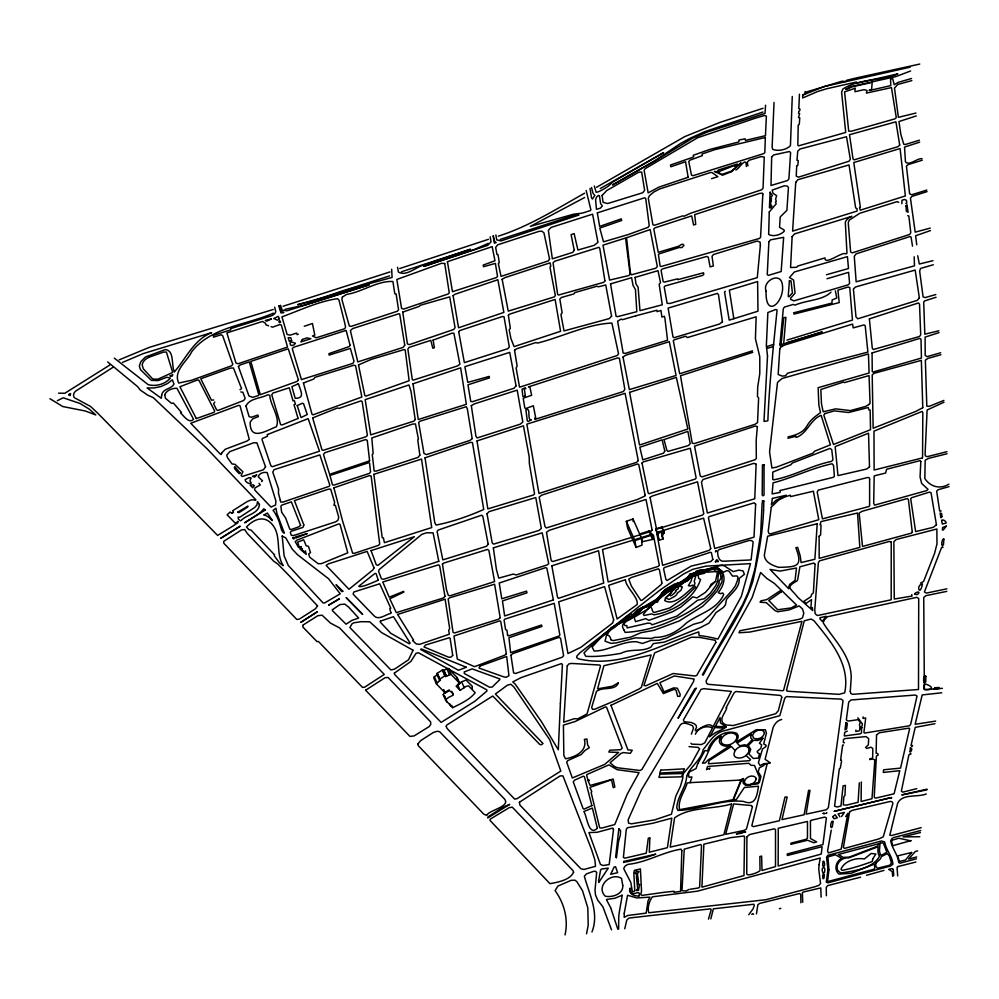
<?xml version="1.0" encoding="UTF-8"?>
<svg xmlns="http://www.w3.org/2000/svg" width="999" height="999" viewBox="0 0 999 999"><rect width="100%" height="100%" fill="white"/><g stroke="black" fill="none" stroke-linecap="round" stroke-linejoin="round"><path stroke-width="1.5" d="M922.552 457.779L922.826 412.762L922.152 411.413L873.975 431.131L874.125 470.029L922.314 457.979M68.781 394.493L70.255 395.554L70.517 393.793M629.907 888.336C628.121 893.98 634.34 896.14 638.748 896.041M861.325 782.005L861.101 801.498L871.977 798.75L874.849 759.914L872.352 759.028L869.704 759.59M765.559 105.232L765.034 113.386L707.742 131.893L692.507 138.274L654.757 161.114L612.562 184.965L655.444 160.315L680.082 143.744L690.109 138.212L704.645 131.706L762.986 112.038M792.269 96.478L790.434 145.692C786.375 149.862 778.046 151.511 772.714 149.363L772.127 147.215L774.025 102.46M859.315 782.804L858.091 802.297L846.353 805.169L843.293 804.819L843.805 796.827L844.979 795.291L845.416 785.401L843.081 785.851L840.971 805.981L837.087 807.03L834.577 806.118L839.31 768.918L840.309 768.019L841.533 761.35M799.45 94.218L798.825 108.654L799.862 108.841L799.874 110.477L798.775 111.389L798.576 113.299L799.637 113.561L798.501 117.57L799.774 117.807L799.275 124.351L798.201 125.187L797.839 145.267L798.613 145.842L845.716 132.455L841.608 92.245L842.819 89.086C858.803 78.496 880.531 81.269 897.876 73.889L856.568 83.229L856.493 82.018L826.41 88.824L817.694 91.496L802.647 97.977L802.809 94.83L805.431 93.956L805.157 91.521M596.628 872.826L595.017 890.284L595.491 894.917L597.639 900.037L602.859 906.742L611.525 929.819M636.288 890.571L638.249 890.434M718.293 561.5L715.409 561.863M618.631 929.033L618.731 917.144A117.37 76.074 -23.8 0 1 619.392 911.637L622.227 895.341M863.148 716.895L863.011 718.406L865.708 717.956L863.91 732.467L864.572 733.079L909.565 725.761L910.688 724.213L917.032 696.041L915.221 695.042L851.011 699.974L848.713 702.122L846.34 719.642A4.071 2.635 -23.8 0 0 849.874 720.866L858.079 719.667L860.326 722.414C857.454 727.422 862.612 728.508 862.399 723.963L857.841 717.794M756.468 913.848L757.816 904.819L759.64 903.421L799.45 893.543L800.748 894.367L800.911 902.784M855.931 730.069L855.793 731.443L859.252 730.843L859.752 729.357L861.525 728.633L861.488 732.916L860.389 733.803L844.305 735.976L844.679 732.442L847.277 731.043M618.806 828.895L615.684 856.805L616.433 857.891L618.493 841.757L620.329 835.027L620.579 830.718L619.043 828.82M715.334 561.688L716.795 559.59L718.293 561.376M883.978 870.416L866.508 875.299M635.177 873.326L636.263 871.253L638.985 871.615L637.399 873.738L638.473 881.318L637.999 884.689L639.66 884.265L638.498 890.371M586.538 933.815L588.211 925.186L587.799 907.766L582.504 890.683L576.935 881.767L575.024 880.194L571.203 880.319L557.917 886.063L555.082 890.633C564.298 903.283 568.531 919.542 565.034 934.939M845.654 816.583L847.914 813.323L841.17 849.125L828.396 852.946L827.572 850.986L831.255 830.107M624.775 928.77L626.773 920.054L628.983 918.044L710.601 908.84L711.188 909.764L708.478 919.13M710.826 918.88L713.373 908.828L753.795 904.245L754.332 905.344L753.046 908.878L748.775 914.697M238.049 521.553L237.737 522.739L233.778 525.511L217.632 535.439L98.102 413.549L90.622 406.493L76.174 398.651A7.143 4.633 -23.8 0 1 73.651 396.253L73.626 396.066A10.689 6.931 -23.8 0 1 74.076 393.044A6.181 4.008 -23.8 0 1 77.035 390.234L112.75 367.47M910.539 754.445L910.826 753.333L908.878 754.969L901.348 791.196L902.771 792.145L916.757 788.648M912.599 745.391L911.925 746.565L911.063 745.316L915.234 727.359L934.952 723.701M445.779 700.474C447.515 695.142 459.153 696.665 449.2 690.609L445.254 693.081L436.413 683.878L440.172 679.894L437.075 673.401L442.307 670.054L443.943 670.466L446.84 668.681L448.539 668.581L457.13 677.534L459.69 683.328L456.131 686.238L460.102 690.346L466.046 686.438L468.631 685.851L475.187 692.757C469.767 699.587 461.088 703.483 452.709 707.679L445.779 700.474L443.219 694.68L444.23 692.969L449.175 689.897M437.075 673.401L437.237 674.862L434.315 676.698L433.866 678.084L436.413 683.878M690.072 782.642L740.971 780.057L733.004 799.699L679.52 809.689C677.559 799.899 684.69 791.807 687.212 782.929L690.072 782.642L691.957 776.947L688.96 777.234L688.511 774.013L689.61 771.852L696.091 768.506L697.739 763.486M591.957 931.98C599.462 913.011 589.273 894.317 584.34 876.248L586.413 873.913L593.156 871.49A3.197 2.073 -23.8 0 1 596.59 872.527M691.383 734.14L693.518 728.046L692.507 725.724C689.173 724.4 683.291 721.44 680.519 724.637L641.47 789.847L628.146 819.804L628.558 823.126L631.405 823.838L654.795 819.854L671.428 814.247L675.799 796.215L680.481 786.201L682.816 778.184L682.916 774.088L691.083 764.322L699.612 748.825L698.126 747.389L689.01 746.64M671.465 587.712L662.724 592.345L656.293 600.611L642.744 608.329L636.95 615.209L634.415 615.621L631.843 614.11C623.938 616.708 619.405 624.862 612.087 629.033C602.21 636.301 592.332 644.28 583.965 652.984L585.739 656.293C597.602 657.017 609.353 655.332 621.003 653.321C630.619 648.226 641.595 652.335 650.961 647.077L653.234 643.631L664.285 642.12L700.212 627.697L708.953 623.151L716.021 612.612L723.438 607.404L725.436 604.857L726.485 599.475C731.468 592.981 739.972 587.687 739.173 578.433L744.43 574.325L742.994 570.866L738.723 570.142L733.241 571.628L726.535 567.32C721.266 562.125 712.312 569.13 706.218 569.78L704.757 573.214L695.704 575.287L691.87 575.174L684.727 580.294L667.507 589.86L662.924 594.642L656.443 599.363L648.701 608.541L634.115 617.345L635.526 621.653L645.804 618.643L648.863 620.367L672.414 611.813L681.018 606.917L692.881 596.828L696.852 597.951L705.406 592.382L709.527 587.712L711.063 584.34L715.559 581.293L717.657 571.378L706.855 572.252L705.581 571.028C692.257 568.556 685.689 586.925 672.202 587.449M697.926 763.486L704.869 750.661L707.754 750.699C710.714 738.96 724.924 728.708 736.675 733.291L738.086 735.351L738.124 737.399L736.163 742.082L756.218 729.72L765.371 729.757L766.408 733.179L763.711 743.93L766.108 745.254L765.971 746.503L762.499 749.05L758.403 762.699L760.089 765.571L763.91 763.686L769.929 763.199M612.462 870.629L614.048 867.07L615.571 866.745L617.619 872.689L610.614 874.287L612.362 870.853M472.152 688.411L472.29 686.35L466.083 680.044L461.625 681.817L464.26 687.699M709.477 769.118L709.927 768.181L706.493 769.63L707.567 766.495L748.85 763.273L751.036 765.309L754.47 765.434L759.465 777.397L758.566 782.379L747.352 785.414L743.843 783.466L743.506 778.508L740.084 780.132M69.081 394.343L68.781 394.942L70.504 393.556M709.902 736.613L720.092 717.582L720.466 722.889L726.211 726.997M678.146 717.906L694.792 688.723L696.353 688.161L678.171 718.194M297.24 405.606L302.385 403.246L303.546 403.646L307.242 414.523L301.024 417.594L297.178 405.444M695.341 734.228C698.014 728.059 705.519 725.311 711.675 727.534M657.904 534.627L658.778 532.08L657.904 534.627L659.065 540.284L663.124 538.898L661.638 532.979M841.595 816.495L844.392 812.387L838.124 813.873L839.909 816.857M910.813 840.846L898.85 838.223L892.681 840.034L891.62 841.395L892.706 845.716L910.988 840.584M751.748 914.36L752.809 913.66L753.596 914.372M610.826 705.394L657.305 683.378L663.386 693.581L674.163 689.322L676.073 690.222L677.659 696.278L679.807 696.403L680.207 694.293L677.359 688.186L673.638 687.911L663.96 691.82L659.902 682.667L674.263 675.961L694.13 679.033L693.493 681.68L641.895 769.48L639.922 770.491L617.444 767.756L614.36 766.433L610.089 762.712L621.078 753.371L623.326 752.572L630.381 753.321L632.242 750.199L627.921 749.912L610.963 705.306M735.863 170.03C739.772 168.169 746.515 155.407 746.328 166.496M610.789 908.066L617.807 929.132M636.4 890.196L637.687 888.823L636.4 876.672L636.975 875.136L636.288 874.849L636.875 873.301L635.302 873.513M726.348 726.76L715.247 726.41M710.077 586.7L715.559 581.293M662.599 535.152L662.237 533.791L664.185 533.191L661.862 527.01L655.706 528.908L659.065 540.284M688.973 889.422L686.113 890.996L681.98 890.671L684.253 849.162L700.636 844.555L701.523 845.404L699.637 887.012L698.526 887.961L690.247 889.222M688.186 177.385L685.551 161.713L670.804 166.783L670.516 165.022L692.906 157.255L693.656 156.606L693.219 155.295L709.315 149.588L738.873 141.933L738.96 140.097L745.092 138.761L745.479 140.409L765.471 135.664L766.37 116.159L764.46 115.484L754.707 118.406L697.652 137.737L645.304 168.581L644.105 170.255L648.151 192.882L658.915 187.138L688.436 177.185M888.898 869.417L892.244 871.628L892.619 875.786M660.851 589.472L683.741 573.913L692.831 569.293L705.981 566.146L750.499 563.623L741.295 596.515L717.906 639.123A134.965 87.475 -23.8 0 0 699.125 635.539L698.726 631.917C660.339 644.892 619.992 668.993 578.146 658.728L576.66 657.504L576.898 656.056L579.795 652.896L660.764 589.51M675.149 586.388L650.461 605.769L643.344 614.26L644.018 615.496L651.623 613.923L654.02 614.785C673.463 611.863 694.143 598.451 700.586 579.582L698.651 578.284L698.114 575.137L697.227 574.612L684.802 580.606L679.595 585.626L675.324 587.649L671.94 590.971L669.73 590.684L667.095 592.22L649.825 605.369L650.686 607.067A13.649 8.841 -23.8 0 1 652.359 610.539L653.346 612.212L654.557 612.387L669.792 607.966L685.102 597.227L695.429 587.162L694.268 585.177L694.929 583.166L694.205 581.468L696.203 574.487C688.973 577.272 683.516 584.702 675.149 586.388L677.509 585.214M439.622 679.208L444.867 675.848L445.504 676.51L451.086 674.387L459.69 683.328M709.515 736.663L715.546 732.554L724.899 728.171L714.872 727.522M596.503 187.312L684.877 136.538L719.742 122.477L763.124 108.242M109.803 365.047L64.823 393.269L58.541 393.181M600.274 188.524L663.586 152.66L613.049 181.83L608.953 185.664A37.587 24.363 -23.8 0 1 598.413 191.758L596.166 192.32L594.305 185.964M584.64 193.194C556.568 208.853 529.145 226.398 498.276 236.164M214.81 402.06L213.611 403.758L216.521 409.702L217.969 410.464L243.644 400.499L245.18 398.501L242.882 392.27L240.821 391.945M239.985 389.735L241.571 388.549L233.416 367.982L230.407 368.094L200.774 378.783L211.451 400.187L213.749 399.975M865.546 747.452L868.331 744.904L868.693 738.623L865.971 736.588L844.979 738.586L843.456 739.472L843.343 742.507L844.417 742.794M584.677 197.477L530.357 226.386L573.926 214.111L579.507 213.474A16.196 10.502 -23.8 0 0 584.565 212.437L589.01 210.976A1.723 1.111 -23.8 0 0 590.909 209.89L586.176 190.522M57.33 400.711L63.199 397.789L80.145 403.521L89.41 409.253L95.804 414.972L85.315 410.989L62.762 406.543L49.95 398.726M119.156 359.865L149.263 347.39L273.264 309.478M174.475 371.803C185.889 358.616 193.781 339.735 211.613 332.642L143.232 353.596L122.465 362.437M725.374 291.321L724.525 292.058L729.195 320.142L757.966 311.188L757.617 281.543L729.357 290.16L733.828 318.706M866.47 748.501L870.978 747.215L872.814 748.476L872.651 758.041L869.767 758.915M943.893 400.424L929.145 406.356L926.81 406.118L925.349 360.189L927.959 358.379L940.871 354.745M944.005 402.222L927.122 409.99L925.086 454.408L925.399 455.981L927.359 456.655L946.965 451.673M636.113 547.452L642.02 545.129L641.558 538.299L633.029 518.993L626.336 521.316L627.597 528.134L636.113 547.452L634.852 540.621L626.336 521.316M639.098 896.028L639.385 893.68A2.16 1.399 -23.8 0 0 637.325 892.769L634.815 893.393A3.946 2.56 -23.8 0 1 630.794 892.032L630.269 888.211M920.529 583.104L923.576 581.48L934.515 553.571L936.962 544.005L936.875 529.008L896.253 539.51L893.855 541.62L894.255 599.025L911.263 596.191L912.05 595.978L911.787 594.53M841.52 760.276L840.571 760.289L842.632 745.079L843.456 744.967M830.993 292.145C823.026 300.349 806.443 300.125 795.092 305.095L793.194 304.433L784.465 307.08L783.328 308.579L780.069 343.356L781.23 343.194L783.716 317.794L785.888 317.295L783.678 343.956L822.239 331.943L787.175 342.62M298.314 334.166L297.09 334.628L296.653 333.079L290.209 335.14L287.113 334.478L281.955 316.833C299.775 310.439 318.594 301.261 337.575 298.676L339.011 300.249L344.63 322.577L345.567 326.998L344.78 328.696L316.296 337.787L312.475 336.001L314.797 335.052L312.437 323.526L304.258 326.273M589.073 779.957L588.024 780.269M297.977 383.953L291.883 386.663L295.192 398.276C305.557 398.426 300.412 390.759 298.664 384.303L298.114 383.966M641.558 538.311L642.057 541.745L652.697 539.423L652.06 535.664L650.886 535.352L634.852 540.621M589.248 780.544L588.211 781.243L590.097 785.464L613.186 779.058L614.847 787.05L613.224 787.662L611.788 780.931L610.639 780.107L590.209 787.287A1.374 0.899 -23.8 0 0 590.022 787.699L591.82 791.707L591.121 792.382L599.65 827.734L601.498 828.121L613.798 824.824L614.835 824.425L627.235 794.143L639.048 772.652L617.17 769.692L608.94 764.859L587.362 774.337A1.274 0.824 -23.8 0 0 586.638 774.912L587.912 780.207M399.725 268.531L488.474 239.31M273.326 313.162C246.616 325 211.276 326.76 191.87 351.511C187.075 361.538 172.889 370.716 178.734 383.054L191.633 380.257L231.693 365.721L232.804 364.36L222.702 335.801L221.191 334.765L213.461 337.15L213.511 335.327L230.732 329.832L230.707 328.621L272.103 315.622L274.475 313.873A5.682 3.684 -23.8 0 0 275.736 311.538L274.663 307.192M401.398 271.79L470.504 249.25L423.214 265.135C415.671 267.332 406.094 276.711 398.389 272.053L397.552 267.282M500.174 239.448L573.913 215.322L578.958 215.022L500.899 240.934L496.74 239.885L495.866 234.965M767.157 346.491L773.738 344.33M905.818 203.459L906.742 203.159L906.493 200.362L904.582 199.45L902.01 200.237L901.847 203.709M805.319 92.308L842.095 81.194L845.678 81.481L846.665 80.282L857.492 77.672L919.767 64.061M711.55 178.696L717.869 176.661L711.975 172.54L710.464 172.527L659.602 188.973L653.908 191.97L649.375 195.742L648.301 198.314L652.909 224.775L654.482 225.275L682.704 215.884L684.078 216.221L690.646 213.237L761.525 189.822L763.049 188.274L764.26 157.055L761.188 156.568L749.15 160.252L747.264 162.188L747.939 165.934M752.809 352.322L680.494 375.774L692.207 443.119L694.23 443.606L754.894 424.363L757.542 422.639L758.628 397.989L757.467 396.441L757.704 386.963L759.777 373.713L759.789 356.78L755.431 338.748L756.143 316.795L687.449 337.55L685.651 336.251L674.487 339.747A1.823 1.186 -23.8 0 0 673.301 340.784L679.682 373.763L752.497 350.849M283.079 306.256L390.022 271.915M389.535 275.949L339.148 291.983A231.843 150.262 -23.8 0 1 313.024 300.337L297.665 304.683L312.163 301.186L355.944 287.262L392.083 277.435L391.658 269.218M488.224 243.394L474.438 249.463L423.688 266.421L487.574 245.429L491.058 241.895L490.172 236.838M930.456 230.582L915.621 235.739L916.732 244.83M935.826 294.543L925.074 297.602L923.088 296.865L919.667 271.216L920.516 268.431L933.316 264.76M936.051 297.24L924.649 300.924L923.7 302.185L924.812 334.19L938.86 330.781M639.635 533.966L648.963 531.006L650.137 531.306L652.06 535.664M781.73 719.467C777.622 720.217 774.675 723.726 773.164 727.447L765.109 759.352L770.142 762.724M930.244 228.109L915.196 232.155L910.439 198.102L911.95 196.391L927.035 191.633M919.405 140.197L905.281 144.505L903.758 144.231L900.836 134.378L898.963 121.553L916.32 115.909M919.654 142.158L904.532 147.065L905.456 161.888C909.078 166.371 917.444 157.854 922.027 158.691M926.797 190.072L911.75 194.743L909.614 193.856L906.43 166.071L908.253 164.548L922.252 160.215M715.908 550.749L715.434 551.773M719.755 549.363L749.4 540.397L751.735 540.659L753.171 541.957L751.086 559.939L724.35 561.201C718.731 562.1 717.357 555.357 717.719 551.123A2.697 1.748 -23.8 0 1 719.667 549.425M655.706 528.908L657.305 532.529L658.778 532.08M659.103 532.804L663.786 531.356M786.95 340.122L852.459 320.08L849.774 287.575L848.089 287.013L837.911 290.122L839.222 302.585L793.893 314.123M625.324 579.77L608.678 585.339L617.12 618.993L637.2 604.52C638.661 597.402 625.636 587.012 625.511 579.982M443.219 694.68L444.817 696.39M610.701 907.766L606.468 899.674M826.985 278.758L848.588 272.34L849.612 283.491L848.051 284.865L793.918 300.874L790.621 299.375L790.671 298.127L795.054 293.194L793.606 280.057L789.497 277.535L794.405 271.965L847.439 256.631L848.488 268.531L826.473 274.737M898.151 866.495L897.052 867.519L897.689 875.961M939.01 332.605L925.111 337.113L925.211 355.482L927.134 356.631L940.708 352.759M889.073 869.33L890.946 868.793A2.198 1.424 -23.8 0 1 893.268 869.567M767.369 348.289L773.313 346.603M788.024 436.9C795.316 435.289 803.146 432.879 806.98 425.899A29.158 18.906 -23.8 0 1 816.133 415.846L820.479 412.662L818.818 404.82L818.144 387.687L869.08 373.014L868.456 353.946L782.18 378.459L778.483 381.456L777.472 382.692L769.555 451.973L771.915 467.982L776.235 467.232L813.011 453.159L814.41 451.286L830.394 444.855L821.141 415.334C810.164 419.555 807.517 433.391 796.203 437.475L795.953 436.263L787.886 438.274M949.05 486.638L938.198 489.697L936.65 491.071L939.572 510.327L940.022 511.251L941.183 510.939M915.958 113.049L898.388 117.345L894.48 88.074L897.751 84.478L911.837 80.607M911.563 78.484L898.276 82.343L894.192 84.703L892.694 78.646L890.546 79.221L890.808 85.602L870.004 90.36L869.093 90.385L871.628 89.41L872.164 82.393L850.186 87.275L849.6 88.337L845.678 89.386L850.361 86.701L895.928 76.586L910.613 70.966M917.619 850.873L915.334 851.498L908.591 859.078L916.695 856.942M948.9 484.19C940.121 489.597 930.206 486.813 924.824 478.484L925.174 460.227L928.471 458.416L947.077 453.733M932.979 260.677L919.305 264.023L917.744 255.744M916.408 858.79L899.999 863.211L898.7 862.474C897.889 854.395 891.92 848.588 890.696 840.683L892.307 838.186L894.267 837.387L920.716 830.544M921.153 827.659L891.508 835.501L889.822 835.164L897.626 803.321C902.297 793.318 917.457 797.589 926.298 793.955M793.568 312.824L831.942 303.097L832.142 299.962L836.812 298.027L835.339 290.784M915.921 862.025L898.388 866.458M920.416 832.542L903.034 836.9L919.767 836.737M802.996 94.955L824.6 86.451L910.126 67.158M927.022 789.148L901.797 794.929L926.922 789.859M285.127 309.328L305.157 304.92L369.218 284.815L287.125 310.789L282.205 310.127L280.532 305.307M946.877 588.811L926.423 593.094L924.387 591.982L941.495 547.702L942.606 546.928L942.944 547.564M946.802 591.358L925.861 595.691L923.738 597.452L924.35 689.41C930.781 690.784 935.801 687.524 925.761 684.103L924.075 685.289L923.9 688.86L925.012 689.585L942.419 688.336M935.676 721.091L915.159 724.312L922.177 694.942L941.732 692.782M731.368 803.983C713.436 809.49 689.859 806.618 674.575 817.906L670.192 847.127L723.875 834.789L731.63 804.045M232.268 513.174L233.429 512.362A6.244 4.046 -23.8 0 0 232.617 510.789L246.066 502.285A9.603 6.219 -23.8 0 1 249.413 500.611A5.582 3.621 -23.8 0 1 255.207 500.412L255.894 499.875L207.417 449.1L153.297 397.639L147.777 395.179L140.097 389.91L137.625 386.613L107.692 361.938M822.964 872.989L824.437 872.577C826.66 864.222 819.53 867.631 823.251 873.014M237.874 521.403L237.462 521.603A1.698 1.099 -23.8 0 1 237.275 522.027L237.25 522.052A4.396 2.847 -23.8 0 1 235.327 523.239L227.123 514.797L230.157 512.012A6.968 4.508 -23.8 0 0 231.943 513.161M606.743 899.425L614.897 898.251L622.202 895.216M907.679 215.697L908.853 216.009L910.776 232.642L909.714 234.44L852.359 252.822A14.498 9.391 -23.8 0 1 850.624 252.023L848.263 222.727L849.2 220.155L859.877 213.249L897.177 201.623L898.763 202.385M271.079 326.661L272.64 327.16L279.583 324.613L281.318 324.987L287.537 347.09L238.162 363.711L236.001 363.124L226.885 332.904L262.512 321.441L265.472 323.264L265.871 324.825L268.581 325.799M712.512 726.523C707.092 719.317 690.759 738.186 696.565 727.322L696.091 725.336L694.33 723.788L691.171 722.489L684.19 721.715L683.353 720.067L701.036 689.372L703.771 688.686L731.343 691.395L704.794 742.806L701.423 744.555L691.708 744.13L690.946 743.256M114.311 358.142L148.227 384.69C156.056 386.763 165.135 384.19 170.442 378.072L166.783 377.26L158.154 380.594L151.398 380.369L140.509 369.68L139.348 366.196L140.747 361.788L145.417 357.005L165.285 349.575C174.7 350.349 171.091 365.572 174.375 371.665M746.103 755.444L750.511 759.64L749.637 760.664L708.453 763.785L709.203 760.514L731.443 746.528L734.977 750.474M860.576 877.184L827.709 885.589L826.248 887.424L826.385 895.728M461.625 681.817L457.554 684.552L460.102 690.346M259.028 483.316L260.252 485.027L254.945 487.874L254.608 489.872L271.004 507.067L275.574 505.019L275.899 500.998L267.133 472.589C264.011 471.765 258.866 473.151 258.279 476.873L262.5 480.794L261.626 481.58M892.656 875.911L893.181 875.961A2.023 1.311 -23.8 0 0 893.755 875.074L893.281 869.692M721.365 570.679L717.956 568.443L713.823 567.632L702.921 571.778L689.884 574.05L689.31 575.699L680.119 583.691L671.728 586.825L664.198 591.758L659.015 599.15L652.597 604.795L648.925 606.48L642.357 607.442L637.849 612.275L611.65 627.784L606.443 635.314L605.032 641.171L611.138 643.393L616.67 642.819L635.302 637.849L651.61 638.486L654.72 637.35C666.221 637.849 678.109 631.268 686.026 623.301C698.651 613.573 716.733 610.177 723.738 594.517L722.714 593.006L720.466 593.656L718.244 592.682C723.276 586.45 726.585 577.634 721.365 570.679L721.927 572.202M664.185 533.191L661.862 527.01M661.975 532.679L662.936 534.852M661.688 535.639L663.124 538.898M648.963 531.006L652.697 539.423M456.918 678.159L459.478 683.953M448.539 668.581L451.086 674.387M446.84 668.681L449.388 674.475M443.943 670.466L446.503 676.273M443.668 670.254L446.228 676.048M442.944 670.716L445.504 676.51M442.307 670.054L444.867 675.848M451.698 691.308L453.234 694.78M451.685 705.356L452.709 707.679M437.624 674.1L440.172 679.894M436.975 674.55L439.797 680.656M443.718 689.597L445.254 693.081M449.675 703.733L450.699 706.043M444.567 696.465L447.127 702.272M434.315 676.698L436.875 682.492M279.32 305.694L281.081 311.438L283.878 312.375L283.192 312.812L280.981 312.912L278.783 305.869M591.545 187.525L593.044 193.319L594.855 195.417L592.457 199.038L591.558 198.064L590.009 188.399M657.305 532.529L657.592 533.903M493.369 235.789L494.218 240.771L496.166 242.57L494.418 243.232L493.131 235.864M912.524 246.191L911.051 237.013L910.039 236.513L855.956 253.921L854.27 256.456L856.155 281.805L914.472 265.859L914.185 256.78M780.843 908.341L779.382 908.753M633.029 518.993L633.216 521.615M802.709 902.284L802.384 892.631L803.496 891.982L820.778 887.924L821.128 897.177M715.858 551.685A2.735 1.773 -23.8 0 1 716.146 550.836M574.238 250.287L572.702 252.385L552.347 258.841L548.364 230.294L551.073 227.447L592.594 214.173L597.939 242.357L594.193 245.342L577.922 250.025L574.138 233.641L571.091 234.603L574.238 250.287M764.048 464.735L764.035 495.092L762.974 495.841L762.212 495.092L762.462 464.897L764.048 464.735M869.63 479.008L869.605 505.756L868.905 506.53L822.439 518.868L817.207 492.107L818.193 490.134L867.694 477.472L869.192 477.697L869.63 479.008M280.294 500.237L280.794 502.06L282.992 502.085L329.47 486.226L329.732 484.915L319.867 454.907L274.101 469.68L272.777 472.115L278.559 488.998L278.459 493.219L280.294 500.237M872.739 858.89L872.277 861.5C862.661 865.009 852.384 868.381 842.02 870.391L841.008 869.23C844.143 861.175 855.856 857.329 864.335 858.978L871.228 853.471L875.861 853.983L872.739 858.89M891.245 542.07L891.183 599.787L817.744 615.496L816.433 614.947L815.184 613.536L814.747 610.139L818.356 562.812L819.455 560.876L889.422 541.408L891.245 542.07M237.799 512.125L238.973 512.649L247.764 506.98L247.914 506.081L237.799 512.125M417.882 744.005L418.281 745.691L483.678 814.073L486.788 815.446C488.274 810.276 510.926 806.717 504.557 799.075L439.735 731.78L437.412 731.231L433.454 732.429L420.567 740.659L417.882 744.005M442.445 564.198L446.453 589.597L448.276 595.304L449.937 595.804L494.605 581.593L488.898 550.461L487.574 549.413L443.656 563.111L442.445 564.198M712.824 559.415L710.913 561.5L691.233 566.058L666.97 580.544L665.908 579.358L663.611 569.03L664.148 567.619L710.002 552.397A1.848 1.199 -23.8 0 1 710.714 552.372L710.976 552.435A1.898 1.236 -23.8 0 1 711.388 552.647L712.824 559.415M746.902 836.75L746.74 873.601C746.041 876.972 758.666 872.564 760.014 870.579L759.852 856.518L761.638 856.093L762 870.491L775.511 866.595L775.511 829.582L774.2 828.82L749.675 834.54L746.902 836.75M645.079 494.93L645.079 495.941L637.362 499.512L546.341 527.947L545.017 526.573L539.173 497.127L541.595 495.179L637.637 463.986L638.773 464.647L645.079 494.93M780.107 344.268C778.396 348.514 786.225 342.657 780.107 344.268M458.691 331.656L464.36 362.625L507.704 348.738L509.315 347.04L504.02 316.72L502.534 316.508L459.84 330.532L458.691 331.656M507.554 634.602L507.554 635.501L508.778 635.826L541.558 625.037L541.97 626.41L508.941 637.724L510.639 652.659L559.09 636.013L559.877 635.114L554.183 603.321L504.657 619.193L504.083 620.067L505.556 629.595L506.93 630.157L507.554 634.602M686.688 776.435C686.051 787.587 677.235 796.54 676.785 807.866L677.896 810.414C699.437 810.002 721.253 798.963 743.418 801.423C755.681 806.38 757.042 795.679 758.453 786.213L744.355 787.524L736.201 799.724L733.516 799.512L741.758 779.507L742.806 779.27L743.106 783.004L745.679 785.439L758.091 783.803L759.49 782.167L760.976 776.398L758.216 771.865L759.302 767.931L763.948 765.396L764.36 763.91L767.157 763.81L751.822 825.736L753.383 826.66L779.42 820.703L784.952 797.115L787.187 797.002L781.992 819.605L804.095 814.772L808.591 790.409L809.989 790.371L806.131 814.148L826.273 809.802L828.383 807.629L843.044 700.624L841.358 699.138L786.688 696.578A3.434 2.223 -23.8 0 0 784.727 698.388L779.807 715.696L724.325 730.719C713.848 732.916 709.402 742.469 703.184 749.55C701.123 760.601 689.622 766.807 686.688 776.435M763.586 510.339C762.649 534.265 757.979 558.066 752.821 581.418C741.957 615.222 719.58 643.793 703.271 675.037L702.347 674.8L742.719 604.432L748.513 591.583L754.919 569.03L760.664 534.065L762.125 502.884L763.785 502.485L763.586 510.339M789.622 584.565L789.135 586.063A4.67 3.022 -23.8 0 0 788.686 586.888L788.723 588.786L770.029 569.393L780.057 571.078L796.49 568.006L795.054 580.344L789.635 584.515M850.274 691.358L850.786 693.443L852.509 694.33L918.493 689.497L918.718 598.501L916.745 597.34L827.509 616.745L824.612 619.555L823.101 622.639C834.003 640.097 851.048 655.269 851.223 677.572L850.274 691.358M488.174 544.168L486.501 546.278L442.832 559.877L437.1 531.53L438.124 530.082L481.618 515.209L482.829 516.308L488.174 544.168M508.366 315.234L510.339 328.446L509.165 329.72L510.876 338.374L514.073 346.616L560.589 331.293L555.107 299.438L509.54 314.173L508.366 315.234M810.439 821.166L810.476 838.473L816.658 841.932L813.823 842.731L807.579 840.246L790.871 844.292L791.058 843.144L805.981 839.335L807.454 838.111L807.492 821.453L778.271 828.258L778.159 866.008L821.253 854.045L822.115 846.702L787.337 855.469L787.237 853.958L822.939 844.617L826.398 817.906L824.662 817.095L811.101 820.316L810.439 821.166M817.207 523.738L814.884 559.265L801.073 562.562L800.261 556.068L797.664 547.365L795.841 547.714C803.396 567.245 796.315 566.758 778.795 567.37C772.901 565.621 764.697 562.449 764.335 555.219L767.644 536.226L817.207 523.738M622.752 885.426C623.576 894.117 612.187 897.689 605.269 896.228C595.254 886.4 611.188 871.752 621.553 878.433L622.752 885.426M756.118 464.21L754.769 498.776L707.379 513.024L701.448 482.192L703.059 479.483L753.808 463.336L756.118 464.21M819.118 536.313L819.18 558.366L859.839 547.377L857.517 513.024L821.016 521.59L819.967 524.7L821.066 525.037L820.591 534.977L819.118 536.313M855.057 88.262L855.007 91.721L863.973 89.66L867.02 90.459L866.383 93.094L891.458 87.587L896.29 117.595L894.929 118.869L851.348 131.231L848.725 131.181L844.58 91.896L855.057 88.262M715.821 642.369L696.753 675.411L694.979 676.011L673.239 673.501L645.804 685.789L643.93 685.451L654.62 652.909L691.495 637.25L699.537 637.387L715.272 640.297L715.821 642.369M744.555 837.174L743.968 875.574L701.91 887.162L703.87 844.205L730.856 837.624L744.13 835.988L744.555 837.174M823.176 813.386L824.275 813.96L824.437 813.099L823.176 813.386M772.652 476.81L772.801 479.495L773.588 479.845C793.593 476.186 811.525 465.397 831.543 461.388L832.954 459.902L831.742 449.625L829.982 448.401L792.282 463.037L790.821 464.76L772.776 472.09L772.652 476.81M584.452 739.497C587.424 751.46 575.074 757.13 565.509 758.778L563.848 755.531L563.411 725.124L575.049 721.553L605.481 706.905L606.568 707.23L622.165 748.076L620.591 749.725L609.727 750.224L608.816 752.047L618.656 752.447L604.732 764.372L572.327 777.971L566.658 762.137L567.744 760.614L581.218 754.545L584.852 750.599L589.335 747.652L587.637 745.017L586.913 738.935L584.452 739.497M925.873 676.373L925.761 681.942C922.314 685.739 923.451 672.827 925.873 676.373M767.519 356.019L764.023 420.442L764.098 421.453L767.856 420.791C769.305 383.953 773.251 347.527 776.997 310.926L776.96 309.902L775.748 309.49L767.869 312.55L766.345 345.841L767.519 356.019M374.013 567.932L372.877 569.905L348.988 589.273L326.161 565.446L328.284 563.911L367.145 551.398L374.013 567.932M444.717 263.474L449.238 292.695L448.351 293.906L403.534 309.128L401.573 308.341L396.828 279.47L441.408 263.324L444.717 263.474M752.422 806.842L746.44 829.058L744.305 830.356L725.661 834.327L733.628 803.92L751.51 805.556L752.422 806.842M623.851 629.757L625.074 632.367C648.001 631.38 669.305 623.151 688.91 611.85C700.873 604.657 713.486 596.278 719.168 583.054L718.768 581.942L721.003 577.946L719.605 569.405C709.977 566.408 700.187 572.627 690.784 573.826L689.397 574.8L689.51 576.223C684.24 585.364 670.579 583.578 663.586 591.52C658.816 600.774 649.762 606.093 640.084 608.866L633.915 613.661L630.706 618.106L611.326 627.572L606.718 634.215L609.215 636.001A11.751 7.617 -23.8 0 1 610.739 639.897L613.336 640.596L630.869 637.1L640.871 632.717L653.995 630.319L679.233 620.966L702.871 606.156L710.888 598.189L717.369 590.621L721.94 581.955L722.364 574L718.88 571.166L717.906 567.807L711.675 568.031L698.788 571.128L692.245 574.175L687.637 580.257L678.321 583.129L666.408 589.01L662.649 592.17L657.417 599.313L642.27 608.891L638.186 613.324L630.681 616.833L627.36 616.083L625.761 619.492L623.888 620.991L615.222 625.362L603.983 634.19L592.132 647.052L594.118 650.986C607.892 651.236 621.453 641.183 636.363 641.72L642.457 643.468L650.898 640.459L659.015 640.272L666.72 637.961L693.493 624.313L702.097 621.94L709.565 615.372L732.167 590.297L735.376 585.864L737.462 580.456L737.861 576.91L736.975 575.948L732.554 576.086L728.758 570.966L726.598 570.716L723.426 572.277L717.507 568.331C708.516 569.88 700.237 574.175 691.008 574.537C680.169 584.39 664.135 588.349 657.417 602.21L656.73 602.285A4.058 2.635 -23.8 0 0 651.872 603.871C645.816 607.117 635.864 608.029 633.378 615.097L633.716 616.633C630.094 621.253 618.531 621.915 623.851 629.757M876.548 734.827L876.111 753.209L877.871 753.708L878.158 755.144L876.385 756.068L874.287 795.953L874.387 797.577L875.786 798.114L894.068 793.793L899.799 770.691L883.316 772.439L883.64 769.792L900.549 768.106L909.614 728.746L909.14 728.121L879.42 732.742L876.548 734.827M762.974 738.298L759.427 743.169L761.688 744.942L760.776 748.376L757.23 751.398L757.604 752.796L759.565 753.721L758.303 758.116L753.283 758.466L749.013 754.033L750.736 749.425L748.263 745.516L753.508 740.334L757.829 740.421L762.974 738.298M832.791 816.645L833.953 818.743L837.299 817.869L835.152 814.772L832.791 816.645M560.377 703.771L558.304 749.787L541.396 721.565L515.272 684.215L512.762 681.93L520.929 677.672L561.538 663.573L562.412 664.635L560.377 703.771M765.321 137.462L764.847 152.447L763.848 153.584L693.044 175.687L691.445 175.137L688.773 161.538L689.959 160.165L702.309 155.632L702.11 153.983L714.61 149.713L765.321 137.462M766.083 291.084C765.134 321.828 787.374 299.238 781.693 281.905C777.834 272.39 762.262 282.055 766.083 291.084M295.317 541.833L298.514 547.44L300.574 547.352L301.473 546.853L299.151 546.853L297.677 542.12L303.684 539.785L306.181 545.816L308.416 546.266L310.514 552.559L308.629 554.008L309.715 557.192L318.157 563.723L321.503 563.623L347.764 552.834L340.085 524.537L338.873 523.888L296.728 540.197L295.317 541.833M413.024 383.803L418.256 419.53L466.358 404.295L460.639 367.844L413.024 383.803M769.267 212L768.656 234.428C773.101 237.125 781.305 234.852 784.365 230.969L783.915 229.845L779.545 227.335L780.231 216.92L786.912 210.327L788.448 187.362L787.374 186.151L784.39 185.764L772.152 190.135L773.051 193.307L776.635 195.654L775.611 199.163L776.298 201.436L775.436 202.16L776.186 203.808L769.267 212M624.25 913.311L624.188 917.382L627.747 915.484L646.178 913.123L648.051 900.848L649.924 897.127L636.912 897.939L627.547 895.291L624.25 913.311M757.367 426.66L756.181 440.184L756.305 458.391L755.232 459.677L702.11 476.873L700.287 476.086L694.555 446.128L755.419 426.024L757.367 426.66M771.665 156.943L770.991 185.489L787.437 180.569L788.898 178.958L790.609 152.572L789.46 151.511L773.701 154.945L771.665 156.943M786.563 689.934L786.688 690.609A2.41 1.561 -23.8 0 0 787.712 691.258L839.123 694.342L844.692 692.831C850.624 664.335 830.594 641.071 813.898 620.616L811.126 619.043L804.245 620.816L786.563 689.934M415.197 419.518L414.023 421.103L370.741 434.852L365.172 399.662L408.953 384.952L411.001 391.233L415.197 419.518M630.519 273.801L631.393 274.837L655.794 268.219L657.33 266.558L650.162 229.558L626.56 237.725L630.519 273.801M828.933 869.63L827.509 881.642L873.75 869.305L874.837 868.156L874.375 864.11L851.073 873.288L838.973 874.075C833.616 869.617 835.951 861.35 841.682 858.316L835.439 854.807L827.921 856.905L828.933 869.63M880.044 843.168L879.432 850.923L880.319 854.52L881.917 855.094L886.837 852.209L883.615 843.768L882.554 842.819L880.044 843.168M373.838 474.35L382.23 537.687L383.404 537.874L384.403 542.682L431.73 527.559L421.516 459.078L373.838 474.35M770.117 192.245L769.417 207.692C770.729 209.59 773.988 203.084 769.979 207.005L771.066 205.382L770.479 202.884L771.428 201.024L770.479 200.587L771.553 198.938L770.729 197.552L772.364 195.604L770.117 192.245M827.971 869.729L826.298 882.154L827.921 882.804L890.284 866.108L892.869 864.322C892.532 856.118 885.863 850.049 884.727 841.957L881.455 840.983L827.834 855.306L826.548 857.13L827.971 869.729M796.702 166.009L796.228 176.061L798.501 177.173L849.125 161.189L850.324 159.241L846.503 136.726L800.024 149.013L797.739 151.199L796.99 160.215L798.226 160.552L797.914 165.047L796.702 166.009M681.83 850.661L680.556 891.32L674.075 892.344L674.013 891.27L664.01 892.319L641.857 895.429A3.484 2.26 -23.8 0 1 640.846 894.155L641.533 891.096L640.396 868.943L634.427 870.341L633.816 872.626L634.74 890.009L634.502 891.158L632.454 891.92L630.794 882.467L623.801 868.83A5.207 3.372 -23.8 0 1 628.234 864.335C646.765 862.374 662.712 852.11 680.968 849.175L681.83 850.661M755.644 504.17L754.008 537.187L714.71 548.463L708.416 517.694L709.128 516.62L754.158 502.822L755.644 504.17M920.816 461.451L920.067 476.973L921.627 483.416L928.009 489.348L926.81 490.571L874.55 505.132L873.7 503.221L874.162 476.186A2.048 1.324 -23.8 0 1 874.862 475.699L885.614 473.051L886.613 469.255L920.042 460.664L920.816 461.451M292.957 537.849L293.431 538.923L294.668 538.473L294.23 537.362L292.957 537.849M768.905 241.671L767.244 274.425L768.231 275.412L781.168 271.528L783.653 237.312L770.591 239.847L768.905 241.671M259.428 504.495C259.016 513.548 246.303 514.822 241.234 520.379L240.334 520.766L238.549 519.28L238.037 517.17L239.797 517.232L254.645 507.504L256.93 504.994L257.505 501.61L259.428 504.495M762.824 194.118L760.564 237.375L759.365 238.474L661.063 266.533L660.102 265.984L658.391 254.458L658.99 253.908L679.145 247.502L681.842 247.615L683.928 245.417L683.191 244.355L681.668 244.343L678.646 246.241L658.229 252.31L653.796 228.946L654.77 227.934L691.67 215.909L693.593 224.987L695.729 224.375L694.68 214.635L759.702 193.394L762.549 193.207L762.824 194.118M781.73 697.402L778.371 710.626L775.699 713.736L733.216 725.524L726.211 725.024L723.388 723.463C718.818 718.631 725.649 712.699 726.773 707.879L726.011 707.904L734.078 692.869L735.863 691.508L780.107 695.391A4.745 3.072 -23.8 0 1 781.717 697.402M649.862 838.049L649.288 852.209L667.394 847.689L671.803 818.156L652.659 823.301L627.472 827.734L626.286 829.345L623.401 857.392L624.687 858.203L646.291 853.171L648.301 838.161L649.862 838.049M303.846 524.937L302.909 527.422L290.921 531.356L290.309 532.479L291.308 535.314L293.594 535.551L335.864 521.753L337.987 520.192L338.748 517.282L335.352 505.332L333.978 505.319L334.628 502.385L330.669 489.123L328.321 489.185L294.43 500.624L303.846 524.937M781.455 591.708L768.805 600.561L777.684 609.74L791.121 607.941L796.578 605.044L774.387 583.416L766.795 578.433L760.614 572.514L752.085 597.689L706.181 680.744L706.443 683.016L707.916 684.278L782.167 690.696A1.274 0.824 -23.8 0 0 783.591 690.234L801.947 621.341L749.849 632.055L738.948 632.767L739.959 630.719L799.55 619.218L802.459 617.931L803.795 613.149L802.484 608.953L799.188 605.931L788.923 609.977L777.572 611.763L774.849 610.439L766.308 602.634L760.064 602.222L760.813 600.899L766.907 599.562L780.119 590.784L781.455 591.758M815.084 564.248L813.361 592.919L811.712 594.268L810.901 596.703L803.87 601.323L806.031 603.421L811.513 599.637L810.901 607.729L812.362 607.617L812.674 610.564L797.826 597.365C791.096 588.324 784.602 587.774 796.99 580.894A6.181 4.008 -23.8 0 0 797.726 579.37L799.887 566.795L813.748 563.061L815.084 564.248M623.001 357.018L629.333 389.622L676.073 375.462L669.33 341.695L625.711 355.219L623.001 357.018M303.284 551.036L303.808 552.222L305.382 550.924L306.306 554.395L299.825 548.888L302.472 548.663L301.985 550.424L303.284 551.036M943.88 539.135L943.468 544.742C940.434 548.926 941.982 537.499 943.88 539.135M795.728 182.367L792.607 231.131L857.055 211.076L857.117 208.716L855.656 207.929L849.025 164.935L797.864 179.708L795.728 182.367M567.245 665.846L563.711 722.19L574.4 718.656L577.659 718.918L587.075 713.898L600.524 665.933L599.8 665.034L571.615 663.436L568.931 663.91L567.245 665.846M250.886 478.146L249.875 480.994C254.583 485.664 245.292 483.504 245.117 479.695L249.001 477.634L250.886 478.146M792.132 236.588L790.571 267.52L796.565 267.307L797.914 265.996L824.974 257.892C824.287 266.209 843.019 250.649 845.891 253.996L846.977 253.234L845.304 222.29A9.64 6.244 -23.8 0 1 847.527 219.006A12.025 7.792 -23.8 0 1 850.936 216.708A2.485 1.611 -23.8 0 0 851.835 216.346L794.542 233.928L792.132 236.588M365.609 690.209L409.927 736.413L414.198 735.888L429.233 726.535L430.731 724.437L430.631 721.89L388.124 677.484L385.177 677.659L365.609 690.209M599.437 195.804L600.586 203.509L602.347 205.994L600.162 208.292L596.44 209.266L595.591 199.675L596.49 197.265L598.351 195.404L599.437 195.804M789.397 280.831L788.223 296.353L788.873 296.828L792.432 293.019L790.971 280.881L789.397 280.831M779.794 348.876L778.171 374.488L782.155 376.086L785.414 375.811L787.662 373.189L867.906 352.085L865.184 325.662L863.935 324.937L853.233 327.884L852.547 324.101L784.427 345.13L780.781 347.215L779.794 348.876M819.105 864.585L818.755 869.18L820.566 883.591L818.768 885.401L815.084 886.687L765.796 899.737L648.763 912.761C647.202 907.542 649.325 901.26 652.297 896.827L697.327 891.195L820.229 858.016L819.105 864.585M516.058 385.864L514.035 388.236L472.49 401.698L470.754 401.448L467.957 384.815L489.41 377.897L489.273 376.398L467.769 382.392L464.885 366.67L509.702 352.372L516.058 385.864M742.257 832.204L742.182 833.166L736.288 833.953L742.157 832.192M245.979 406.019L249.113 416.645L251.361 417.245L257.892 415.047L258.379 416.608L252.722 418.793L250.162 422.115C249.8 441.87 266.646 430.357 276.348 426.748C280.582 417.682 270.142 405.119 269.767 395.204L267.682 394.805C260.889 398.626 249.775 397.952 245.979 406.019M760.364 245.23L757.279 277.635L670.029 303.459L667.107 303.346L664.198 286.888L664.947 286.014L702.609 275.424L703.783 274.475L703.521 272.789L677.884 279.633L677.584 278.871L664.26 282.118L663.174 281.593L661.088 270.379A2.248 1.461 -23.8 0 1 662.974 268.806L706.855 256.418L708.279 257.218L710.127 266.895L713.361 265.971L712.025 256.318L713.498 254.508L757.267 241.034L760.102 242.17L760.364 245.23M780.256 490.497L780.094 492.395L772.115 493.918L773.064 482.879C792.956 477.659 811.787 468.131 832.08 463.761L833.553 465.509L834.377 476.298L833.278 477.322L780.256 490.497M673.176 588.523L670.479 593.431L665.346 597.951L669.13 599.412L674.35 596.578A5.557 3.596 -23.8 0 0 677.272 593.156L680.881 590.397L682.267 587.125L681.755 586.538L677.684 586.313L673.176 588.523M346.291 597.739L362.587 614.323L346.291 597.739M413.037 650.249L408.554 659.765L394.455 669.193L390.871 669.929L349.912 627.572L352.023 623.813L353.733 622.814L361.226 621.678L369.717 621.79L381.481 632.529L413.037 650.249M602.522 549.587L608.166 581.98L657.991 566.483L659.315 565.359L653.446 535.277L652.372 534.178L602.522 549.587M890.983 797.639L890.933 798.288L891.72 797.627L890.983 797.639M823.276 861.413C820.953 869.142 826.398 867.232 823.875 861.313L823.276 861.413M598.626 880.718L598.801 882.417L608.266 868.131L601.585 869.018L600.599 869.967L598.626 880.718M626.336 860.851L626.223 861.937L647.265 857.105L655.769 854.157L626.336 860.851M419.855 455.157L418.044 457.38L376.323 471.066L374.175 471.066L372.252 454.557L373.164 453.521L371.803 437.962L412.674 424.076L415.459 423.938L418.419 439.173L417.744 439.885L419.855 455.157M750.773 735.551L750.923 738.224L752.397 739.61L746.927 745.266L744.505 744.804L739.697 745.791L737.112 743.094L751.211 734.128L750.773 735.551M743.643 831.892L743.568 832.517L745.704 831.917L743.643 831.892M502.147 279.358L508.241 311.139L554.195 296.928L555.369 295.654L549.962 267.17L550.786 266.258L550.099 262.837L504.77 277.685L502.147 279.358M664.048 439.61L666.758 450.062L667.881 451.411L688.236 445.629L690.222 443.743L687.861 431.393L664.048 439.61M264.036 514.922C270.841 516.545 277.073 527.859 267.407 513.049L264.036 514.922M630.094 274.226L628.633 275.587L609.602 280.107L602.996 245.18L625.574 238.012L630.094 274.226M859.577 207.555L860.264 210.19L905.369 195.941L900.087 148.526L853.783 162.537L860.339 206.955L859.577 207.555M602.122 195.454L603.071 202.31L607.554 203.571L642.782 192.732L644.642 190.272L641.645 172.003L638.686 172.24L606.743 190.534L602.122 195.454M394.38 673.114L394.655 674.487L441.146 722.389L474.912 701.211L486.963 690.996L486.775 689.847L418.481 652.784L416.059 653.271L410.839 661.488L394.38 673.114M613.498 829.445L609.178 864.547L603.034 865.534L600.424 864.372L588.935 832.567L597.215 832.267L612.674 828.084L613.498 829.445M824.287 875.386L823.9 878.446L822.989 878.683L822.701 874.974L824.275 874.462L824.287 875.386M771.278 507.18L768.206 531.331L768.968 533.578L770.304 533.941L818.793 519.692L813.373 491.221L790.546 496.603L790.346 495.192L784.802 496.978L778.621 500.037L771.278 507.18M731.655 171.603L722.614 175.187L714.372 171.441L716.645 171.766L718.643 169.905L737.387 163.998L735.139 166.271L733.516 165.846L718.006 171.965L721.603 174.475L731.468 171.141L741.046 162.849L731.655 171.603M879.644 855.793C873.925 868.306 853.171 871.265 840.683 872.989L837.836 870.554C834.714 864.222 841.82 856.98 848.613 857.929C858.466 854.37 868.181 850.324 878.109 846.79L877.896 850.948L878.533 854.62L879.644 855.793M618.331 682.891C615.859 690.496 604.033 687.212 598.476 690.247L596.54 691.246L591.67 707.442L592.544 709.402L594.954 709.153L615.396 700.499L639.16 688.96L641.321 687.387L651.111 654.982L603.933 665.659L597.564 688.873L612.325 686.238L618.331 682.891M719.467 572.777L718.256 574.662L717.806 580.831L715.858 585.451L710.376 593.219L704.295 598.701L697.602 600.249L677.16 615.983L651.997 624.85L650.586 623.364L647.702 623.151L627.16 627.909L626.86 625.561L625.199 625.636L623.788 624.412L626.111 620.379L633.428 616.733L637.599 610.364L659.552 597.502L663.348 591.795L666.82 588.711L674.375 584.065L678.134 582.954L681.081 583.229L687.624 580.931L696.465 571.053L700.449 569.929L706.468 570.454L712.05 568.181L713.236 568.306L715.409 571.54L718.568 571.553L719.467 572.777M845.928 722.502L844.967 729.844L846.628 728.845L847.389 723.326L845.928 722.502M265.534 466.87L263.436 469.767L242.108 476.511L241.121 475.412L242.907 471.753L234.902 464.273L232.043 463.986L227.385 457.467L226.773 455.007L229.932 451.585L253.609 442.794L256.893 442.807L265.534 466.87M380.332 621.153L380.419 622.277L390.859 633.341L409.265 643.781L410.164 643.156L393.444 616.683L380.332 621.153M487.012 513.736L492.182 542.857L493.556 544.13L538.898 530.469L541.333 528.421L535.776 497.552L489.098 511.625L487.012 513.736M161.651 395.204L161.314 398.276L147.103 387.924L153.871 387.962L160.901 386.563L167.545 383.516L172.377 379.832L173.988 384.103C171.453 389.198 162.6 388.486 161.651 395.204M317.52 605.881L315.497 608.728L299.425 619.055L296.865 619.505L223.888 543.344L223.701 541.371L241.558 529.895L244.705 529.545L247.29 533.503L273.788 561.276L277.734 563.948L289.148 575.636L317.52 605.881M946.315 526.123L943.256 530.007L942.369 529.945L942.669 527.484L946.315 526.123M629.595 392.357L639.535 445.03L687.874 429.021L676.335 377.385L629.595 392.357M684.015 580.719L680.644 585.202L673.151 588.886C672.539 594.168 665.621 595.804 664.647 600.524C674.075 606.48 686.35 592.719 693.318 586.937L692.732 585.152L689.772 586.076L688.373 585.564L690.921 581.53L692.494 576.348L684.015 580.719M833.091 821.528L832.329 826.81C829.295 830.581 830.943 819.005 833.091 821.528M196.316 418.581L214.048 412.325L214.71 411.089L198.838 380.107A3.472 2.248 -23.8 0 1 197.602 379.882L179.92 386.738L196.316 418.581M240.085 472.927L239.323 473.663C237.799 472.252 232.642 467.644 234.827 466.608L240.085 472.927M438.786 561.326L383.516 579.295L381.468 578.846L378.559 571.328L379.22 569.555L421.94 534.278L426.76 532.742L433.104 532.867L438.786 561.326M514.56 350.237L517.132 366.084L516.121 368.032L519.567 387.212L617.107 355.544L618.556 353.883L611.875 323.039C586.713 324.213 561.925 336.95 537.512 343.082L535.963 342.52L516.396 348.888L514.56 350.237M164.685 394.705L165.484 398.301L171.578 403.384L173.339 402.997L181.456 412.375L180.532 412.912C183.491 415.422 189.023 424.263 193.544 419.305L176.935 388.299C172.565 387.949 166.533 390.309 164.685 394.705M446.253 726.36L447.015 728.396L514.672 799.138L517.195 798.576L560.814 771.066L549.762 739.809L514.01 687.112L510.839 684.215L507.33 685.252L495.392 694.03L543.019 743.518L541.296 744.792L539.722 744.405L492.757 696.016L446.59 725.162L446.253 726.36M425.025 457.804L434.777 522.714L436.151 525.037C451.873 522.09 469.305 515.921 483.753 509.465L472.44 442.582L470.566 442.357L425.025 457.804M471.316 405.631L475.924 436.213L477.122 437.949L520.279 424.163L522.839 422.003L517.207 390.122L474.338 403.908L471.316 405.631M772.402 498.426L771.378 504.795L776.061 500.274L786.163 495.254L772.402 498.426M613.648 619.929L612.612 623.051L580.894 647.29L567.956 653.546L558.703 601.823L604.582 586.625L613.648 619.929M849.587 811.9L843.393 847.377L844.455 848.426L878.808 838.935L883.241 836.875L892.906 803.371L892.344 801.96L890.521 801.385L852.297 810.351L849.587 811.9M910.401 747.776L909.927 751.985L911.388 750.848L911.825 748.85L910.401 747.776M506.368 653.746L504.795 655.169L474.537 666.683L457.292 659.065L453.983 636.001L499.712 620.866L500.711 621.341L506.368 653.746M859.777 728.146L862.012 727.684L859.777 728.146M872.077 352.934L872.252 371.453L872.901 372.078L921.44 358.054L921.016 339.235L919.767 338.386L872.077 352.934M878.845 843.705L877.621 846.153L849.162 857.13L843.281 857.404L838.323 854.482L878.845 843.705M333.903 487.837L342.632 521.191L352.647 553.196L354.233 553.384L378.484 545.342L379.72 544.105L371.141 476.061L369.405 475.599L333.903 487.837M591.87 805.606L584.103 809.103L583.091 808.641L573.264 781.905L574.425 780.244L583.004 776.335A1.386 0.899 -23.8 0 1 583.491 776.223L584.403 776.648L591.87 805.606M519.393 802.247L519.855 805.007L580.881 868.755L583.953 869.455L595.529 866.32L594.88 859.964L591.558 849.562L562.949 775.898L560.152 775.911L519.393 802.247M573.576 872.289C569.842 880.244 557.492 882.254 549.974 883.678L489.922 820.329L490.372 819.068L509.253 807.642L512.262 807.167L573.164 870.791L573.576 872.289M303.434 382.967L312.013 414.235L312.987 414.86L361.863 396.99L355.557 365.696L353.946 365.209L314.985 377.335L313.674 379.083L303.434 382.967M447.427 261.701L452.485 291.683L496.453 277.56L497.514 276.323L495.379 263.399L483.541 266.708L483.216 265.085L494.967 260.764L492.182 246.653L447.427 261.701M453.109 295.654L458.553 327.772L503.871 312.425L497.877 279.732L454.82 294.33L453.109 295.654M749.175 750.199C748.263 756.106 740.184 760.152 735.102 756.842L734.015 755.157C733.653 749.312 740.247 744.73 746.278 746.378A9.053 5.869 -23.8 0 1 749.175 750.199M764.422 732.791C763.885 737.549 757.417 740.534 753.408 737.924L752.584 735.164C753.983 731.006 759.952 728.346 763.648 731.168L764.422 732.791M452.722 655.394L450.836 657.205L448.551 657.18L424.013 646.977L425.487 645.042L449.338 637.724L450.062 638.199L452.722 655.394M549.562 259.066L548.251 260.926L501.061 276.386L498.326 263.561L499.288 262.675L498.002 254.62L496.94 254.47L495.666 247.39L497.702 244.817L538.848 231.393L541.833 231.206L543.956 232.867L549.562 259.066M762.337 501.123L763.985 501.148L762.337 501.123M719.642 739.272L719.268 741.071C719.954 746.278 726.398 747.002 730.431 745.354L707.754 760.314L705.257 762.986L702.434 763.136C708.741 754.57 710.252 740.109 721.378 736.176L719.642 739.272M274.488 554.77L274.375 555.981L279.658 563.036L283.204 565.634C276.298 554.695 280.382 540.909 275.449 529.445C268.506 515.671 256.731 516.096 246.441 527.022L248.876 529.582L251.086 530.082L274.488 554.77M597.327 212.862L599.662 226.398L621.278 218.868L621.715 220.417L599.787 228.097L603.483 241.833L628.184 234.578L648.039 227.322L649.25 225.786L645.729 198.514L644.692 197.752L597.327 212.862M284.24 532.817L283.379 532.842L281.631 530.182L279.258 521.928A123.039 79.745 -23.8 0 0 274.013 511.538L273.052 510.389L275.924 508.191L276.91 513.411L284.24 532.817M500.199 617.757L498.713 619.168L454.433 633.004L453.047 632.367L448.164 598.938L449.675 597.789L494.605 584.228L500.199 617.757M650.049 497.427L656.543 529.183L702.447 515.084L703.796 513.761L697.539 481.818L652.222 496.003L650.049 497.427M312.662 417.932L322.003 449.95L323.114 450.337L365.896 436.788L367.395 435.489L362.15 401.598L361.114 400.836L339.148 408.391L337.35 408.017L312.662 417.932M350.075 345.279L349.138 346.603L328.996 353.596L329.096 355.107L350.362 348.414L354.021 361.263L352.984 363.349L301.448 379.595L292.282 348.813L293.356 347.377L345.479 330.557L346.178 330.582L350.075 345.279M300.624 525.337L298.838 526.81L291.433 529.445L289.785 529.208L285.664 518.069L281.631 512.2L280.881 506.293L281.631 505.207L291.346 501.835L300.624 525.337M642.032 463.086L648.151 492.882L649 493.743L695.254 479.045L696.153 477.984L690.284 448.239L643.294 461.9L642.032 463.086M675.774 591.146L675.611 591.783C674.75 592.907 669.58 598.026 670.154 594.58L669.667 593.706L672.939 589.66C674.999 587.624 676.236 587.4 678.471 586.588L678.159 588.886L675.324 590.471L675.774 591.146M736.925 737.487C735.701 743.568 726.96 747.352 721.94 743.418L720.966 740.534C722.24 734.128 732.567 729.869 736.738 735.751L736.925 737.487M466.308 667.257L458.466 670.279L420.604 649.437L421.328 648.95L466.308 667.257M279.408 318.681L277.535 320.192L273.726 318.544L278.209 316.383L279.408 318.681M510.939 655.232L513.598 672.914L515.571 673.488L562.125 657.255L563.598 655.681L560.551 638.174L558.791 637.424L512.687 653.646L510.939 655.232M875.973 863.086L875.736 865.933L877.347 868.268L889.634 865.271L891.42 862.999L889.41 856.143L887.262 853.583L881.318 856.667L880.444 858.828L875.973 863.086M820.304 617.669L819.979 618.918L822.289 621.403L826.136 616.271L820.304 617.669M433.104 340.122L434.378 347.764L432.792 348.214L430.794 340.359L409.066 347.415L407.879 349.151L412.312 379.62L413.199 380.144L457.592 365.909L459.89 364.223L453.896 333.266L452.147 333.129L433.104 340.122M464.398 671.865L464.31 673.488L489.622 687.25L492.195 687.05L499.825 679.607L499.762 678.895L472.165 668.88L464.398 671.865M604.919 280.956L603.608 282.355L558.503 295.042L557.629 294.33L553.046 262.762L554.645 261.276L598.901 247.302L599.75 248.289L604.919 280.956M661.9 583.054L661.088 584.677L642.295 600.099L640.809 600.399L631.306 585.926L628.771 579.145L631.405 577.497L658.453 568.793L659.39 569.78L661.9 583.054M710.726 548.563L709.34 550.262L662.637 565.322L656.892 533.366L658.428 531.943L703.621 518.144L710.726 548.563M756.218 778.883C755.531 782.866 751.023 785.177 747.252 784.59A5.682 3.684 -23.8 0 1 744.655 780.818C746.128 776.822 752.322 774.262 755.644 777.459L756.218 778.883M868.768 404.545L865.746 406.381L850.486 410.601L835.676 408.853L823.188 411.788L821.478 403.808L820.841 389.498L843.493 382.043L844.405 382.617L869.055 375.587L870.054 403.309L868.768 404.545M221.766 452.859L221.229 454.495L220.379 454.195L190.772 423.251L238.711 405.332L239.972 405.631L249.325 439.373L246.903 441.096L225.337 449.225L221.766 452.859M253.983 485.676L252.822 487.812L250.25 485.264L253.172 484.802L253.983 485.676M611.588 316.233L609.203 318.619L564.035 330.906L560.926 314.51L562.137 312.862L559.815 299.001L561.488 297.452L573.876 293.943L574.924 292.57L596.977 286.238L598.476 286.788L605.731 284.952L611.588 316.233M525.324 395.479L524.687 396.516L522.827 396.316L522.052 389.21L525.212 387.749L525.911 388.474L524.3 389.123L525.324 395.479M890.196 797.826L834.277 811.325L890.196 797.826M659.952 774.113L658.94 777.409L681.493 776.835L682.879 773.526L659.952 774.113M922.776 407.704L915.958 411.338L873.151 428.259L872.202 374.912L874.038 373.326L921.353 360.364L922.776 407.704M238.411 366.533L248.976 396.004L252.66 397.34L258.354 395.579L258.841 394.867L249.275 361.9L240.085 364.985L238.411 366.533M298.064 418.431L282.28 424.9L280.619 424.637L271.79 394.917L272.777 393.156L289.26 387.762L293.044 400.924L294.268 400.437L295.467 404.133L294.018 404.72L298.064 418.431M553.384 599.924L504.645 615.971L502.447 600.948L526.985 592.832L526.535 591.121L501.773 598.788L499.225 583.016L545.791 567.582L546.84 568.156L553.384 599.924M358.491 364.935L364.785 395.367L365.859 396.116L409.14 380.731L405.219 350.037L404.295 349.525L371.416 359.315L358.491 364.935M404.745 345.154L403.047 347.427L357.792 361.913L350.399 330.657L352.56 328.609L399.013 313.698L399.725 314.148L404.745 345.154M509.577 804.457L487.787 817.944L488.061 816.82L503.696 806.88L509.577 804.457M922.377 584.19C919.854 597.527 915.534 584.627 922.377 584.19M664.797 451.011L663.523 453.184L642.794 459.84L639.822 447.24L662.125 439.835L664.797 451.011M295.267 343.344L294.243 344.792L291.808 345.554L290.547 345.042L289.947 343.294L291.308 341.795L295.267 343.344M722.439 321.853L719.43 324.051L674.038 337.699L672.989 337.013L668.119 308.092L717.394 293.394L718.468 294.58L722.439 321.853M397.627 614.46L413.574 640.134L412.637 640.646L416.396 644.018L419.543 644.355L449.35 634.228L448.676 630.244L449.7 628.671L445.117 599.188L397.627 614.46M660.826 770.129L659.802 773.051L683.104 771.915L684.477 768.843L660.826 770.129M472.177 438.598L470.067 440.397L426.536 454.595L424.001 453.521L418.656 422.589L419.83 421.291L466.221 406.705L467.332 408.803L472.177 438.598M899.712 145.067L897.939 146.691L853.995 159.877L853.034 158.941L849.5 134.715L895.928 121.816L899.712 145.067M906.006 205.769L906.343 211.338L908.079 212.25L907.042 204.832L906.006 205.769M271.378 318.943L266.758 321.104L265.322 320.492L271.378 318.943M265.409 509.977L244.618 522.802L260.377 512.612L263.798 508.803L265.409 509.977M479.795 666.133L479.058 668.081L503.758 676.872L506.206 677.272L508.941 675.661L506.68 656.455L479.795 666.133M652.135 530.157L650.386 531.605L553.046 561.5L551.523 561.001L551.023 559.727L546.49 532.342L549.163 530.344L645.978 499.45L652.135 530.157M941.645 520.454L942.344 524.038L946.065 523.089C946.677 521.553 942.669 518.743 941.645 520.454M638.236 460.564L636.575 462.35L538.948 493.469L526.848 424.138L625.099 393.331L638.236 460.564M869.492 466.883L866.695 469.018L837.986 475.611L835.164 446.628L868.543 433.191L869.492 466.883M329.982 475.487L332.467 484.802L334.078 485.077L369.555 473.326L370.567 471.853L369.568 463.161L368.706 462.724L329.982 475.487M597.252 828.396C588.336 836.7 587.075 815.933 583.828 811.525L592.382 808.066L597.252 827.946A1.798 1.161 -23.8 0 1 597.252 828.396M869.367 318.868L872.277 348.151L873.276 349.513L918.855 336.688A2.897 1.873 -23.8 0 0 920.691 334.628L919.53 304.108L918.431 302.959L869.367 318.868M267.395 434.54L267.495 436.263L262.325 438.536L262.025 439.622L270.904 465.796L272.19 466.745L319.493 451.211L308.154 418.643L267.395 434.54M332.467 609.702L332.442 610.676L346.054 624.188L351.86 620.416L358.641 618.056L348.726 607.192L344.755 604.095L339.922 604.582L332.467 609.702M371.066 550.599L376.273 564.797L377.959 565.359L414.398 536.688L371.066 550.599M493.344 547.864L496.428 569.555L498.751 578.134L513.261 574.088L516.246 574.949L547.265 564.872L548.738 563.623L542.22 532.829L493.344 547.864M610.526 283.903L616.083 316.296L617.594 316.646L636.813 311.688L635.439 289.56L632.991 285.252L631.618 277.697L610.526 283.903M936.438 524.825L933.241 527.322L915.646 531.568L910.701 498.763L911.563 497.714L929.357 492.157L931.031 492.682L936.438 524.825M172.665 374.837L172.065 376.198L169.805 375.924L172.665 374.837M635.064 277.41L635.963 283.903L638.111 287.237L639.959 310.652L662.287 304.795L659.153 284.34L660.501 282.542L658.004 270.667L635.064 277.41M342.37 297.09L341.883 299.425L349.338 326.024L351.124 326.373L397.452 311.188L398.564 309.74L396.128 294.006L394.805 293.768L392.907 281.543C377.984 280.432 361.576 292.245 346.553 294.405L342.37 297.09M551.848 565.834L557.492 597.052L558.429 598.364L603.721 583.079L598.551 550.761L551.848 565.834M390.971 612.774L390.646 613.448C385.602 614.472 378.421 620.928 373.838 615.621L353.122 594.13L353.783 592.02L379.732 583.766L390.759 608.229L389.735 608.753L390.971 612.774M919.355 297.939L917.269 300.374L857.779 318.781L855.981 316.895L853.408 288.911L855.681 286.938L915.184 270.067L919.355 297.939M256.631 475.037L254.645 477.135L252.46 476.348L256.631 475.037M477.023 440.909L487.824 508.903L533.429 494.992L534.565 493.918L529.37 463.698L529.183 456.73L523.451 425.811L477.023 440.909M635.839 315.796L622.502 319.68L621.166 319.081L617.619 321.178L623.164 353.072L625.299 353.384L667.557 340.234L664.909 318.256L664.347 316.258L661.887 317.083L660.976 310.452L657.03 311.651L656.967 310.239L635.839 315.796M369.605 460.851L329.62 474.325L323.439 454.47L324.962 452.672L365.522 439.597L367.257 440.297L369.605 460.851M402.747 312.088L407.355 343.569L408.116 344.355L409.69 344.53L453.796 329.458L455.057 327.597L449.712 296.878L420.354 305.269L419.093 306.456L402.747 312.088M534.865 418.269L534.79 419.43L623.451 391.508L624.825 389.223L619.405 358.329L617.757 357.867L528.533 386.888L529.932 387.2L531.643 395.279L523.214 398.189L524.812 408.029L526.036 408.466L533.354 405.756L535.726 417.907L534.865 418.269M914.659 593.918L916.87 594.655L918.268 593.818C920.928 590.671 915.346 592.207 914.659 593.918M912.274 532.155L911.313 533.166L862.512 546.428L859.177 513.061L862 511.338L907.317 498.526L908.391 499.475L912.274 532.155M317.133 611.9L300.786 622.34L317.133 611.9M282.193 536.063L284.103 555.869L288.311 565.496L323.039 602.884L324.425 603.046L340.209 593.831L328.584 578.758L297.465 554.67L292.145 549L285.764 537.899L282.193 536.063M824.874 413.611L823.813 415.184L833.491 444.493L870.529 429.695L870.154 410.102L868.893 409.915L868.256 407.505L848.601 412.5L834.34 410.889L824.874 413.611M378.246 580.182C374.026 582.03 360.452 588.274 358.753 586.251L375 573.401L376.148 573.751L378.246 580.182M623.788 861.45L623.551 862.474L624.999 862.1L624.924 861.113L623.788 861.45M302.397 339.46L300.836 341.97L310.864 338.711L306.93 337.899L302.397 339.46M942.032 516.608L940.833 517.744L940.096 513.011L941.558 513.474L942.032 516.608M279.308 321.203C278.022 323.239 282.093 323.189 280.032 320.954L279.308 321.203M339.26 598.888L328.758 605.094L339.26 598.888M303.221 624.912L302.734 626.885L317.02 641.633L318.394 641.42L362.462 687.362L364.448 687.3L384.265 674.437L339.535 627.896L330.507 623.114L322.04 615.159L317.832 615.721L303.221 624.912M911.662 852.484L905.494 860.027L899.325 861.5L897.839 856.405L898.463 855.681L911.662 852.484M298.439 379.845L297.103 381.406L260.314 394.667L250.811 361.426L288.249 348.788L298.439 379.845M444.967 596.291L443.444 597.976L396.303 612.637L389.785 598.813L403.896 592.032L403.633 591.371L389.235 597.19L382.767 582.005L438.673 564.81L439.747 566.233L444.967 596.291M220.767 538.249L240.035 526.298L220.767 538.249M531.056 419.942L528.334 421.453L527.322 420.979L525.886 409.727C531.406 407.068 526.71 419.455 531.056 419.942M935.052 687.699L933.89 689.048L939.322 688.573L938.898 687.499L935.052 687.699M826.685 812.886L826.086 813.448L826.685 812.886M149.101 357.205L146.915 358.366A9.765 6.331 -23.8 0 0 142.22 365.01L143.294 368.768L152.41 378.683L153.771 379.121L157.904 379.17L172.677 372.465L166.421 352.085L163.549 352.073L149.101 357.205M342.819 591.196L341.808 591.658L336.064 584.677L342.819 591.196M307.005 533.666L296.129 537.912L295.679 536.875L307.005 533.666M291.608 340.472L289.323 341.383L288.162 337.662L290.846 337.774L291.608 340.472"/></g></svg>
